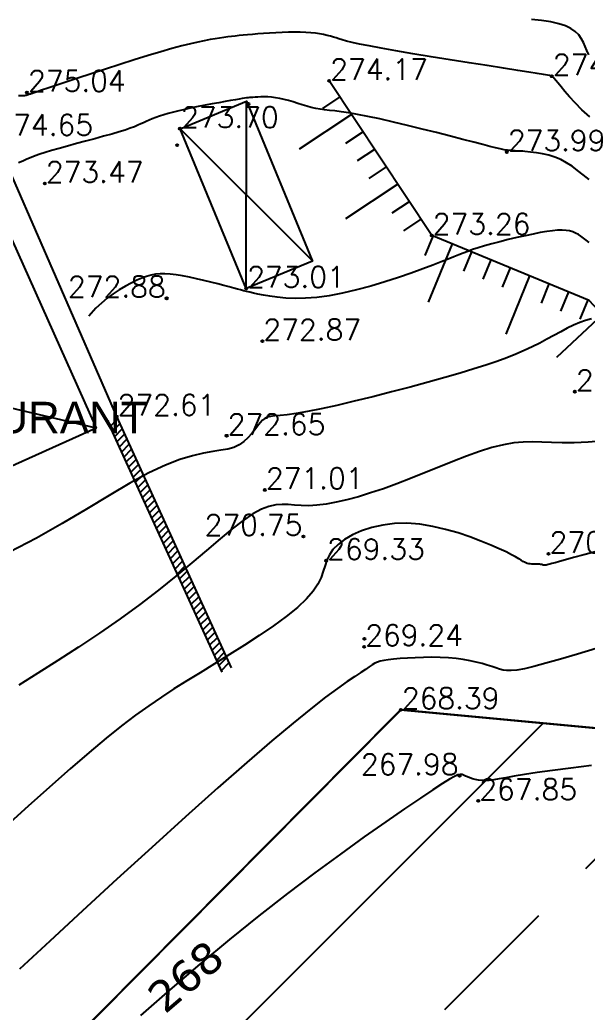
# Model space of a CAD drawing. Extents: x 524954 to 526204, y 9523489 to 9524010.
# Drawn here: x 525223.66 to 525250.81, y 9523684.92 to 9523732.36 of the extents above; entities that cross this region are included whole.
import ezdxf
from ezdxf.enums import TextEntityAlignment as Align

# ---------------------------------------------------------------- set-up
doc = ezdxf.new("R2010")
doc.units = 0
doc.header["$PDMODE"] = 33
doc.header["$PDSIZE"] = 0.1
doc.linetypes.add('ACAD_ISO12W100', pattern=[21, 12, -3, 0, -3, 0, -3])
doc.linetypes.add('CACHE2', pattern=[4.7625, 3.175, -1.5875])
for name, color, linetype in [('Bati', 6, 'Continuous'), ('Bord Fleuve', 4, 'ACAD_ISO12W100'), ('Cloture', 7, 'Continuous'), ('CN_01_00', 3, 'Continuous'), ('CN_02_00', 4, 'Continuous'), ('CN_05_00', 6, 'Continuous'), ('CN_10_00', 1, 'Continuous'), ('Cotation Courbes de niveau', 7, 'Continuous'), ('Haut_Talus', 30, 'Continuous'), ('Murs', 1, 'Continuous'), ('Talus', 2, 'Continuous'), ('TopoAlt', 3, 'Continuous'), ('TOPOJIS', 7, 'Continuous'), ('Toponomie', 7, 'CACHE2')]:
    doc.layers.add(name, color=color, linetype=linetype)
doc.styles.add('Simplex 1.0', font='Simplex.shx', dxfattribs={"width": 0.99, "height": 1})
doc.styles.get("Standard").update_dxf_attribs({"font": 'arial.ttf'})
doc.styles.add('Verdana 1.0', font='verdana.ttf', dxfattribs={"width": 0.99, "height": 1})
doc.linetypes.add('LIMITE1', pattern='A,6.35,-2.54,[133,ltypeshp.shx,S=2.54,R=0,X=-2.54,Y=0],-2.54,25.4', length=36.83)

# ---------------------------------------------------------------- blocks, each defined once
blk = doc.blocks.new('TCPOINT M')
at = {"color": 0}
blk.add_point((0, 0), dxfattribs=at)
at = {"layer": 'TopoAlt', "style": 'Simplex 1.0', "width": 0.99}
blk.add_attdef('ALT', (0.15, 0.15), '', height=1, dxfattribs=at)

msp = doc.modelspace()

# ---------------------------------------------------------------- hatches: boundary and pattern name
at = {"layer": 'Bord Fleuve', "ltscale": 0.5}
h = msp.add_hatch(dxfattribs=at)
h.set_pattern_fill('ANSI33', color=256, scale=2, style=0)
h.paths.add_polyline_path([(525394.875, 9523547.688), (525386.855, 9523539.684), (525374.857, 9523528.592), (525359.402, 9523533.054), (525302.267, 9523541.753), (525253.226, 9523571.678), (525189.199, 9523592.989), (525146.601, 9523610.427), (525134.908, 9523628.389), (525130.258, 9523644.878), (525129.915, 9523646.053), (525134.923, 9523646.805), (525141.4, 9523651.378), (525145.39, 9523652.194), (525150.779, 9523654.113), (525153.673, 9523654.734), (525157.062, 9523656.215), (525170.428, 9523659.554), (525190.68, 9523663.166), (525195.533, 9523671.037), (525214.046, 9523677.393), (525226.978, 9523684.419), (525241.856, 9523699.409), (525259.549, 9523697.749), (525263.742, 9523702.788), (525265.599, 9523705.429), (525271.397, 9523709.575), (525278.663, 9523713.162), (525282.299, 9523718.359), (525286.813, 9523721.853), (525297.974, 9523715.602), (525305.783, 9523711.053), (525316.348, 9523705.233), (525323.457, 9523701.143), (525333.272, 9523695.625), (525364.282, 9523678.524), (525367.141, 9523669.609), (525369.992, 9523664.673), (525374.256, 9523657.439), (525374.878, 9523649.759), (525376.197, 9523640.514), (525378.821, 9523632.503), (525377.801, 9523621.191), (525377.159, 9523606.875), (525382.451, 9523599.216), (525388.758, 9523585.471), (525391.317, 9523567.355), (525392.74, 9523563.589), (525392.123, 9523555.946)])
at = {"layer": 'Murs'}
h = msp.add_hatch(dxfattribs=at)
h.set_pattern_fill('_U', color=256, scale=0.25, angle=45, style=0, pattern_type=0)
h.set_pattern_definition([(45, (0, 0), (-0.1767766952966, 0.1767766952966), [])])
h.paths.add_polyline_path([(525228.28, 9523713.414), (525233.758, 9523701.414), (525233.303, 9523701.206), (525227.826, 9523713.207)])

# ---------------------------------------------------------------- linework, layer by layer
at = {"layer": 'Bati', "flags": 128}
for points in [[(525234.465, 9523719.527), (525231.308, 9523727.162), (525234.479, 9523728.473), (525237.624, 9523720.865), (525237.635, 9523720.838)], [(525222.359, 9523723.863), (525227.3, 9523712.857), (525214.411, 9523707.07), (525209.152, 9523708.766), (525211.19, 9523716.646), (525212.827, 9523717.996), (525222.359, 9523723.863), (525222.359, 9523723.863)]]:
    msp.add_lwpolyline(points, close=True, dxfattribs=at)
for points in [[(525234.465, 9523719.527), (525234.479, 9523728.473)], [(525237.624, 9523720.865), (525231.308, 9523727.162)], [(525227.3, 9523712.857), (525211.19, 9523716.646)]]:
    msp.add_lwpolyline(points, dxfattribs=at)
at = {"layer": 'Bord Fleuve', "ltscale": 0.35, "const_width": 0.1, "flags": 128}
msp.add_lwpolyline([(525129.915, 9523646.053), (525134.923, 9523646.805), (525141.4, 9523651.378), (525145.39, 9523652.194), (525150.779, 9523654.113), (525153.673, 9523654.734), (525157.062, 9523656.215), (525170.428, 9523659.554), (525190.68, 9523663.166), (525195.533, 9523671.037), (525214.046, 9523677.393), (525226.978, 9523684.419), (525241.856, 9523699.409), (525259.549, 9523697.749), (525263.742, 9523702.788), (525265.599, 9523705.429), (525271.397, 9523709.575), (525278.663, 9523713.162), (525282.299, 9523718.359), (525286.804, 9523721.846)], dxfattribs=at)
at = {"layer": 'Cloture', "linetype": 'LIMITE1', "ltscale": 0.1, "flags": 128}
msp.add_lwpolyline([(525214.892, 9523697.749), (525206.84, 9523702.347), (525207.543, 9523706.164), (525210.801, 9523716.757), (525212.086, 9523718.273), (525222.437, 9523726.793), (525228.28, 9523713.414)], dxfattribs=at)
at = {"layer": 'Cloture', "flags": 128}
for points in [[(525228.28, 9523713.414), (525233.758, 9523701.414)], [(525227.826, 9523713.207), (525233.303, 9523701.206)]]:
    msp.add_lwpolyline(points, dxfattribs=at)
at = {"layer": 'CN_01_00', "flags": 128}
for points, elevation in [([(525250.855, 9523721.725), (525250.719, 9523721.832), (525250.591, 9523721.933), (525250.465, 9523722.027), (525250.339, 9523722.11), (525250.209, 9523722.181), (525250.07, 9523722.237), (525249.919, 9523722.278), (525249.751, 9523722.304), (525249.563, 9523722.315), (525249.351, 9523722.31), (525249.109, 9523722.289), (525248.835, 9523722.253), (525248.523, 9523722.201), (525248.173, 9523722.133), (525247.794, 9523722.052), (525247.396, 9523721.962), (525246.992, 9523721.865), (525246.594, 9523721.764), (525246.213, 9523721.663), (525245.861, 9523721.564), (525245.549, 9523721.471), (525245.284, 9523721.386), (525245.053, 9523721.305), (525244.839, 9523721.223), (525244.624, 9523721.136), (525244.389, 9523721.039), (525244.118, 9523720.928), (525243.792, 9523720.798), (525243.394, 9523720.644), (525242.91, 9523720.464), (525242.354, 9523720.265), (525241.742, 9523720.056), (525241.091, 9523719.846), (525240.418, 9523719.644), (525239.74, 9523719.461), (525239.075, 9523719.304), (525238.44, 9523719.182), (525237.849, 9523719.104), (525237.304, 9523719.064), (525236.807, 9523719.056), (525236.357, 9523719.074), (525235.954, 9523719.11), (525235.599, 9523719.158), (525235.292, 9523719.211), (525235.032, 9523719.264), (525234.819, 9523719.31), (525234.642, 9523719.35), (525234.488, 9523719.387), (525234.347, 9523719.424), (525234.205, 9523719.462), (525234.052, 9523719.505), (525233.875, 9523719.553), (525233.662, 9523719.611), (525233.405, 9523719.679), (525233.11, 9523719.755), (525232.787, 9523719.835), (525232.448, 9523719.916), (525232.1, 9523719.994), (525231.756, 9523720.067), (525231.425, 9523720.13), (525231.117, 9523720.18), (525230.84, 9523720.215), (525230.589, 9523720.233), (525230.358, 9523720.232), (525230.138, 9523720.212), (525229.924, 9523720.172), (525229.707, 9523720.11), (525229.482, 9523720.027), (525229.24, 9523719.921), (525228.977, 9523719.791), (525228.698, 9523719.638), (525228.409, 9523719.465), (525228.117, 9523719.272), (525227.829, 9523719.063), (525227.552, 9523718.837), (525227.293, 9523718.597), (525227.058, 9523718.344), (525226.953, 9523718.213)], 273), ([(525251.552, 9523712.254), (525250.801, 9523712.187), (525250.146, 9523712.158), (525249.572, 9523712.158), (525249.062, 9523712.174), (525248.594, 9523712.195), (525248.149, 9523712.207), (525247.708, 9523712.199), (525247.251, 9523712.157), (525246.757, 9523712.071), (525246.212, 9523711.93), (525245.621, 9523711.742), (525244.994, 9523711.517), (525244.341, 9523711.266), (525243.671, 9523710.998), (525242.996, 9523710.725), (525242.323, 9523710.456), (525241.664, 9523710.201), (525241.028, 9523709.97), (525240.417, 9523709.766), (525239.835, 9523709.589), (525239.285, 9523709.44), (525238.769, 9523709.321), (525238.291, 9523709.232), (525237.852, 9523709.176), (525237.456, 9523709.152), (525237.102, 9523709.16), (525236.781, 9523709.185), (525236.479, 9523709.21), (525236.183, 9523709.22), (525235.879, 9523709.197), (525235.555, 9523709.125), (525235.197, 9523708.986), (525234.793, 9523708.765), (525234.33, 9523708.45), (525233.807, 9523708.047), (525233.224, 9523707.568), (525232.58, 9523707.024), (525231.876, 9523706.429), (525231.11, 9523705.792), (525230.283, 9523705.127), (525229.395, 9523704.444), (525228.449, 9523703.756), (525227.465, 9523703.073), (525226.466, 9523702.404), (525225.476, 9523701.76), (525224.517, 9523701.152), (525223.614, 9523700.59)], 271), ([(525251.19, 9523702.344), (525250.301, 9523702.073), (525249.488, 9523701.831), (525248.783, 9523701.63), (525248.211, 9523701.478), (525247.76, 9523701.374), (525247.408, 9523701.311), (525247.135, 9523701.283), (525246.92, 9523701.285), (525246.74, 9523701.311), (525246.576, 9523701.355), (525246.404, 9523701.412), (525246.209, 9523701.477), (525245.986, 9523701.546), (525245.738, 9523701.616), (525245.464, 9523701.684), (525245.165, 9523701.749), (525244.843, 9523701.806), (525244.497, 9523701.854), (525244.129, 9523701.889), (525243.741, 9523701.91), (525243.341, 9523701.917), (525242.94, 9523701.913), (525242.546, 9523701.9), (525242.171, 9523701.879), (525241.823, 9523701.853), (525241.514, 9523701.824), (525241.252, 9523701.794), (525241.043, 9523701.763), (525240.878, 9523701.729), (525240.74, 9523701.686), (525240.614, 9523701.631), (525240.487, 9523701.558), (525240.343, 9523701.463), (525240.167, 9523701.342), (525239.944, 9523701.19), (525239.659, 9523701), (525239.295, 9523700.754), (525238.836, 9523700.43), (525238.262, 9523700.007), (525237.559, 9523699.463), (525236.708, 9523698.779), (525235.692, 9523697.932), (525234.494, 9523696.901), (525233.108, 9523695.678), (525231.578, 9523694.304), (525229.956, 9523692.831), (525228.297, 9523691.314), (525226.655, 9523689.805), (525225.083, 9523688.358), (525223.635, 9523687.027)], 269)]:
    msp.add_lwpolyline(points, dxfattribs=dict(at, elevation=elevation))
at = {"layer": 'CN_02_00', "flags": 128}
for points, elevation in [([(525250.838, 9523730.696), (525250.751, 9523730.894), (525250.669, 9523731.092), (525250.583, 9523731.285), (525250.482, 9523731.471), (525250.355, 9523731.647), (525250.194, 9523731.808), (525249.988, 9523731.953), (525249.726, 9523732.076), (525249.402, 9523732.177), (525249.02, 9523732.259), (525248.584, 9523732.325), (525248.103, 9523732.381)], 276), ([(525250.849, 9523724.736), (525250.566, 9523724.959), (525250.298, 9523725.171), (525250.038, 9523725.366), (525249.776, 9523725.54), (525249.506, 9523725.688), (525249.222, 9523725.806), (525248.928, 9523725.897), (525248.631, 9523725.965), (525248.336, 9523726.013), (525248.051, 9523726.047), (525247.782, 9523726.07), (525247.535, 9523726.086), (525247.316, 9523726.099), (525247.129, 9523726.114), (525246.959, 9523726.133), (525246.79, 9523726.16), (525246.604, 9523726.197), (525246.384, 9523726.249), (525246.113, 9523726.317), (525245.773, 9523726.405), (525245.348, 9523726.517), (525244.825, 9523726.653), (525244.224, 9523726.808), (525243.567, 9523726.975), (525242.878, 9523727.148), (525242.181, 9523727.319), (525241.501, 9523727.481), (525240.86, 9523727.627), (525240.283, 9523727.751), (525239.787, 9523727.847), (525239.368, 9523727.918), (525239.012, 9523727.971), (525238.71, 9523728.009), (525238.448, 9523728.039), (525238.216, 9523728.067), (525238.002, 9523728.096), (525237.794, 9523728.133), (525237.582, 9523728.182), (525237.367, 9523728.24), (525237.149, 9523728.305), (525236.931, 9523728.373), (525236.712, 9523728.44), (525236.496, 9523728.504), (525236.283, 9523728.561), (525236.075, 9523728.608), (525235.874, 9523728.642), (525235.681, 9523728.665), (525235.497, 9523728.677), (525235.326, 9523728.682), (525235.168, 9523728.681), (525235.026, 9523728.676), (525234.901, 9523728.668), (525234.794, 9523728.66), (525234.707, 9523728.653), (525234.633, 9523728.647), (525234.561, 9523728.639), (525234.485, 9523728.629), (525234.395, 9523728.616), (525234.282, 9523728.598), (525234.139, 9523728.574), (525233.956, 9523728.543), (525233.727, 9523728.504), (525233.46, 9523728.458), (525233.162, 9523728.405), (525232.844, 9523728.347), (525232.513, 9523728.286), (525232.18, 9523728.221), (525231.854, 9523728.154), (525231.543, 9523728.086), (525231.255, 9523728.018), (525230.991, 9523727.951), (525230.749, 9523727.885), (525230.529, 9523727.819), (525230.328, 9523727.754), (525230.146, 9523727.69), (525229.982, 9523727.628), (525229.834, 9523727.567), (525229.699, 9523727.508), (525229.571, 9523727.449), (525229.439, 9523727.388), (525229.294, 9523727.325), (525229.127, 9523727.256), (525228.928, 9523727.182), (525228.688, 9523727.1), (525228.397, 9523727.009), (525228.05, 9523726.908), (525227.658, 9523726.799), (525227.235, 9523726.684), (525226.796, 9523726.567), (525226.356, 9523726.449), (525225.93, 9523726.333), (525225.531, 9523726.223), (525225.175, 9523726.12), (525224.873, 9523726.026), (525224.615, 9523725.94), (525224.392, 9523725.859), (525224.19, 9523725.781), (525223.997, 9523725.702), (525223.802, 9523725.62), (525223.593, 9523725.533)], 274), ([(525250.966, 9523718.081), (525250.687, 9523718.009), (525250.403, 9523717.907), (525250.11, 9523717.779), (525249.808, 9523717.63), (525249.497, 9523717.466), (525249.174, 9523717.289), (525248.84, 9523717.106), (525248.492, 9523716.921), (525248.131, 9523716.739), (525247.753, 9523716.563), (525247.353, 9523716.391), (525246.919, 9523716.22), (525246.446, 9523716.048), (525245.922, 9523715.871), (525245.34, 9523715.687), (525244.692, 9523715.492), (525243.967, 9523715.283), (525243.164, 9523715.059), (525242.304, 9523714.825), (525241.411, 9523714.59), (525240.513, 9523714.361), (525239.636, 9523714.145), (525238.806, 9523713.95), (525238.049, 9523713.784), (525237.393, 9523713.653), (525236.855, 9523713.562), (525236.427, 9523713.504), (525236.093, 9523713.468), (525235.836, 9523713.443), (525235.639, 9523713.419), (525235.487, 9523713.384), (525235.363, 9523713.328), (525235.251, 9523713.24), (525235.136, 9523713.113), (525235.013, 9523712.955), (525234.878, 9523712.776), (525234.727, 9523712.586), (525234.556, 9523712.398), (525234.362, 9523712.221), (525234.14, 9523712.066), (525233.887, 9523711.945), (525233.598, 9523711.862), (525233.265, 9523711.803), (525232.878, 9523711.744), (525232.428, 9523711.666), (525231.907, 9523711.546), (525231.304, 9523711.364), (525230.61, 9523711.098), (525229.817, 9523710.726), (525228.918, 9523710.236), (525227.92, 9523709.649), (525226.836, 9523708.996), (525225.674, 9523708.308), (525224.448, 9523707.613), (525223.166, 9523706.944)], 272), ([(525250.963, 9523696.746), (525249.982, 9523696.627), (525249.109, 9523696.515), (525248.374, 9523696.412), (525247.768, 9523696.318), (525247.274, 9523696.236), (525246.875, 9523696.167), (525246.555, 9523696.11), (525246.297, 9523696.067), (525246.083, 9523696.04), (525245.897, 9523696.028), (525245.725, 9523696.033), (525245.564, 9523696.051), (525245.414, 9523696.081), (525245.277, 9523696.118), (525245.152, 9523696.16), (525245.04, 9523696.204), (525244.942, 9523696.247), (525244.856, 9523696.285), (525244.781, 9523696.315), (525244.698, 9523696.324), (525244.585, 9523696.299), (525244.42, 9523696.226), (525244.18, 9523696.091), (525243.843, 9523695.883), (525243.387, 9523695.586), (525242.791, 9523695.187), (525242.038, 9523694.676), (525241.14, 9523694.057), (525240.113, 9523693.337), (525238.977, 9523692.521), (525237.747, 9523691.617), (525236.443, 9523690.632), (525235.08, 9523689.572), (525233.678, 9523688.444), (525232.253, 9523687.258), (525230.828, 9523686.037), (525229.422, 9523684.806)], 268)]:
    msp.add_lwpolyline(points, dxfattribs=dict(at, elevation=elevation))
at = {"layer": 'CN_05_00', "elevation": 275, "flags": 128}
msp.add_lwpolyline([(525250.888, 9523727.735), (525250.51, 9523728.071), (525250.188, 9523728.39), (525249.917, 9523728.682), (525249.693, 9523728.941), (525249.513, 9523729.16), (525249.372, 9523729.332), (525249.267, 9523729.462), (525249.191, 9523729.556), (525249.139, 9523729.619), (525249.107, 9523729.658), (525249.09, 9523729.679), (525249.082, 9523729.688), (525249.079, 9523729.69), (525249.072, 9523729.691), (525249.047, 9523729.695), (525248.983, 9523729.705), (525248.863, 9523729.724), (525248.668, 9523729.754), (525248.379, 9523729.799), (525247.977, 9523729.862), (525247.444, 9523729.945), (525246.771, 9523730.05), (525245.984, 9523730.173), (525245.12, 9523730.31), (525244.215, 9523730.454), (525243.306, 9523730.601), (525242.428, 9523730.746), (525241.618, 9523730.882), (525240.913, 9523731.006), (525240.339, 9523731.113), (525239.886, 9523731.204), (525239.536, 9523731.281), (525239.268, 9523731.346), (525239.063, 9523731.402), (525238.902, 9523731.452), (525238.766, 9523731.496), (525238.635, 9523731.538), (525238.494, 9523731.578), (525238.337, 9523731.618), (525238.166, 9523731.655), (525237.978, 9523731.689), (525237.774, 9523731.718), (525237.552, 9523731.743), (525237.312, 9523731.761), (525237.054, 9523731.771), (525236.777, 9523731.774), (525236.486, 9523731.77), (525236.187, 9523731.76), (525235.886, 9523731.745), (525235.588, 9523731.727), (525235.299, 9523731.707), (525235.025, 9523731.686), (525234.77, 9523731.665), (525234.54, 9523731.645), (525234.33, 9523731.627), (525234.135, 9523731.608), (525233.95, 9523731.588), (525233.769, 9523731.568), (525233.587, 9523731.545), (525233.399, 9523731.519), (525233.2, 9523731.49), (525232.983, 9523731.457), (525232.742, 9523731.416), (525232.47, 9523731.365), (525232.16, 9523731.299), (525231.803, 9523731.217), (525231.394, 9523731.114), (525230.925, 9523730.987), (525230.388, 9523730.833), (525229.782, 9523730.651), (525229.124, 9523730.446), (525228.437, 9523730.228), (525227.745, 9523730.005), (525227.069, 9523729.784), (525226.433, 9523729.574), (525225.86, 9523729.384), (525225.373, 9523729.222), (525224.988, 9523729.093), (525224.698, 9523728.996), (525224.488, 9523728.926), (525224.345, 9523728.877), (525224.256, 9523728.847), (525224.205, 9523728.83), (525224.18, 9523728.822), (525224.167, 9523728.817), (525224.154, 9523728.814), (525224.138, 9523728.809), (525224.121, 9523728.804), (525224.102, 9523728.799), (525224.082, 9523728.792), (525224.061, 9523728.785), (525224.04, 9523728.778), (525224.018, 9523728.769), (525223.995, 9523728.759), (525223.967, 9523728.75), (525223.93, 9523728.741), (525223.88, 9523728.734), (525223.81, 9523728.73), (525223.718, 9523728.73), (525223.599, 9523728.734)], dxfattribs=at)
at = {"layer": 'CN_10_00', "elevation": 270, "flags": 128}
msp.add_lwpolyline([(525251.214, 9523706.973), (525250.597, 9523706.81), (525250.106, 9523706.679), (525249.724, 9523706.575), (525249.436, 9523706.496), (525249.225, 9523706.437), (525249.076, 9523706.395), (525248.973, 9523706.365), (525248.9, 9523706.344), (525248.843, 9523706.329), (525248.799, 9523706.319), (525248.764, 9523706.312), (525248.737, 9523706.31), (525248.716, 9523706.31), (525248.698, 9523706.312), (525248.681, 9523706.317), (525248.664, 9523706.322), (525248.645, 9523706.329), (525248.622, 9523706.336), (525248.596, 9523706.342), (525248.565, 9523706.349), (525248.529, 9523706.355), (525248.487, 9523706.36), (525248.44, 9523706.364), (525248.386, 9523706.366), (525248.325, 9523706.367), (525248.259, 9523706.367), (525248.189, 9523706.367), (525248.116, 9523706.37), (525248.042, 9523706.376), (525247.968, 9523706.386), (525247.897, 9523706.402), (525247.829, 9523706.425), (525247.765, 9523706.456), (525247.695, 9523706.498), (525247.608, 9523706.553), (525247.495, 9523706.623), (525247.344, 9523706.71), (525247.145, 9523706.817), (525246.887, 9523706.947), (525246.56, 9523707.1), (525246.157, 9523707.278), (525245.686, 9523707.471), (525245.16, 9523707.669), (525244.592, 9523707.858), (525243.994, 9523708.029), (525243.38, 9523708.17), (525242.761, 9523708.27), (525242.15, 9523708.316), (525241.559, 9523708.302), (525240.997, 9523708.231), (525240.469, 9523708.112), (525239.984, 9523707.952), (525239.549, 9523707.759), (525239.171, 9523707.542), (525238.857, 9523707.307), (525238.614, 9523707.064), (525238.444, 9523706.817), (525238.327, 9523706.564), (525238.239, 9523706.302), (525238.154, 9523706.026), (525238.048, 9523705.733), (525237.895, 9523705.417), (525237.671, 9523705.076), (525237.351, 9523704.704), (525236.916, 9523704.3), (525236.381, 9523703.87), (525235.768, 9523703.421), (525235.098, 9523702.962), (525234.392, 9523702.501), (525233.671, 9523702.045), (525232.958, 9523701.603), (525232.273, 9523701.183), (525231.631, 9523700.788), (525231.021, 9523700.405), (525230.423, 9523700.016), (525229.819, 9523699.604), (525229.189, 9523699.151), (525228.516, 9523698.64), (525227.78, 9523698.052), (525226.963, 9523697.371), (525226.053, 9523696.587), (525225.074, 9523695.723), (525224.055, 9523694.808), (525223.026, 9523693.874)], dxfattribs=at)
at = {"layer": 'Haut_Talus', "flags": 128}
msp.add_lwpolyline([(525282.591, 9523723.861), (525278.189, 9523721.2), (525277.401, 9523719.424), (525274.125, 9523716.331), (525265.547, 9523713.667), (525254.131, 9523715.455), (525250.861, 9523718.955), (525243.335, 9523722.062), (525238.433, 9523729.449)], dxfattribs=at)
at = {"layer": 'Talus'}
for p, q in [((525238.946, 9523728.677), (525238.112, 9523728.124)), ((525239.498, 9523727.843), (525236.999, 9523726.185)), ((525240.051, 9523727.01), (525239.218, 9523726.457)), ((525240.604, 9523726.177), (525239.771, 9523725.624)), ((525241.157, 9523725.343), (525240.324, 9523724.791)), ((525241.71, 9523724.51), (525239.21, 9523722.852)), ((525242.263, 9523723.677), (525241.43, 9523723.124)), ((525242.816, 9523722.844), (525241.982, 9523722.291)), ((525243.391, 9523722.038), (525243.01, 9523721.114)), ((525244.316, 9523721.657), (525243.171, 9523718.884)), ((525245.24, 9523721.275), (525244.859, 9523720.351)), ((525246.164, 9523720.893), (525245.783, 9523719.969)), ((525247.089, 9523720.512), (525246.707, 9523719.588)), ((525248.013, 9523720.13), (525246.868, 9523717.357)), ((525248.937, 9523719.749), (525248.556, 9523718.824)), ((525249.862, 9523719.367), (525249.48, 9523718.443)), ((525250.786, 9523718.986), (525250.405, 9523718.061)), ((525251.488, 9523718.283), (525249.296, 9523716.235))]:
    msp.add_line(p, q, dxfattribs=at)

# ---------------------------------------------------------------- block references
at = {"layer": 'TOPOJIS'}
ref = msp.add_blockref('TCPOINT M', (525238.433, 9523729.449, 274.17), dxfattribs=at)
ref.add_attrib('ALT', '274.17', (525238.483, 9523729.499, 274.17), dxfattribs={"layer": 'TopoAlt', "height": 1, "style": 'Simplex 1.0', "width": 0.99})
ref = msp.add_blockref('TCPOINT M', (525249.072, 9523729.666, 274.99), dxfattribs=at)
ref.add_attrib('ALT', '274.99', (525249.122, 9523729.716, 274.99), dxfattribs={"layer": 'TopoAlt', "height": 1, "style": 'Simplex 1.0', "width": 0.99})
ref = msp.add_blockref('TCPOINT M', (525223.998, 9523728.89, 275.04), dxfattribs=at)
ref.add_attrib('ALT', '275.04', (525224.048, 9523728.94, 275.04), dxfattribs={"layer": 'TopoAlt', "height": 1, "style": 'Simplex 1.0', "width": 0.99})
ref = msp.add_blockref('TCPOINT M', (525231.308, 9523727.162, 273.7), dxfattribs=at)
ref.add_attrib('ALT', '273.70', (525231.358, 9523727.212, 273.7), dxfattribs={"layer": 'TopoAlt', "height": 1, "style": 'Simplex 1.0', "width": 0.99})
for p in [(525234.58, 9523728.343, 273.9), (525231.169, 9523726.378, 273.56), (525240.118, 9523702.799, 269.26)]:
    msp.add_blockref('TCPOINT M', p, dxfattribs=at)
ref = msp.add_blockref('TCPOINT M', (525222.437, 9523726.793, 274.65), dxfattribs=at)
ref.add_attrib('ALT', '274.65', (525222.487, 9523726.843, 274.65), dxfattribs={"layer": 'TopoAlt', "height": 1, "style": 'Simplex 1.0', "width": 0.99})
ref = msp.add_blockref('TCPOINT M', (525246.92, 9523726.048, 273.99), dxfattribs=at)
ref.add_attrib('ALT', '273.99', (525246.97, 9523726.098, 273.99), dxfattribs={"layer": 'TopoAlt', "height": 1, "style": 'Simplex 1.0', "width": 0.99})
ref = msp.add_blockref('TCPOINT M', (525224.85, 9523724.543, 273.47), dxfattribs=at)
ref.add_attrib('ALT', '273.47', (525224.9, 9523724.593, 273.47), dxfattribs={"layer": 'TopoAlt', "height": 1, "style": 'Simplex 1.0', "width": 0.99})
ref = msp.add_blockref('TCPOINT M', (525243.335, 9523722.062, 273.26), dxfattribs=at)
ref.add_attrib('ALT', '273.26', (525243.385, 9523722.112, 273.26), dxfattribs={"layer": 'TopoAlt', "height": 1, "style": 'Simplex 1.0', "width": 0.99})
ref = msp.add_blockref('TCPOINT M', (525234.465, 9523719.527, 273.01), dxfattribs=at)
ref.add_attrib('ALT', '273.01', (525234.515, 9523719.577, 273.01), dxfattribs={"layer": 'TopoAlt', "height": 1, "style": 'Simplex 1.0', "width": 0.99})
ref = msp.add_blockref('TCPOINT M', (525230.673, 9523719.063, 272.88), dxfattribs=at)
ref.add_attrib('ALT', '272.88', dxfattribs={"layer": 'TopoAlt', "height": 1, "style": 'Simplex 1.0', "width": 0.99}).set_placement((525230.623, 9523719.113, 272.88), align=Align.RIGHT)
ref = msp.add_blockref('TCPOINT M', (525235.244, 9523717.019, 272.87), dxfattribs=at)
ref.add_attrib('ALT', '272.87', (525235.294, 9523717.069, 272.87), dxfattribs={"layer": 'TopoAlt', "height": 1, "style": 'Simplex 1.0', "width": 0.99})
ref = msp.add_blockref('TCPOINT M', (525250.176, 9523714.602, 271.52), dxfattribs=at)
ref.add_attrib('ALT', '271.52', (525250.226, 9523714.652, 271.52), dxfattribs={"layer": 'TopoAlt', "height": 1, "style": 'Simplex 1.0', "width": 0.99})
ref = msp.add_blockref('TCPOINT M', (525228.28, 9523713.414, 272.61), dxfattribs=at)
ref.add_attrib('ALT', '272.61', (525228.33, 9523713.464, 272.61), dxfattribs={"layer": 'TopoAlt', "height": 1, "style": 'Simplex 1.0', "width": 0.99})
ref = msp.add_blockref('TCPOINT M', (525233.537, 9523712.5, 272.65), dxfattribs=at)
ref.add_attrib('ALT', '272.65', (525233.587, 9523712.55, 272.65), dxfattribs={"layer": 'TopoAlt', "height": 1, "style": 'Simplex 1.0', "width": 0.99})
ref = msp.add_blockref('TCPOINT M', (525235.362, 9523709.911, 271.01), dxfattribs=at)
ref.add_attrib('ALT', '271.01', (525235.412, 9523709.961, 271.01), dxfattribs={"layer": 'TopoAlt', "height": 1, "style": 'Simplex 1.0', "width": 0.99})
ref = msp.add_blockref('TCPOINT M', (525237.203, 9523707.688, 270.75), dxfattribs=at)
ref.add_attrib('ALT', '270.75', dxfattribs={"layer": 'TopoAlt', "height": 1, "style": 'Simplex 1.0', "width": 0.99}).set_placement((525237.153, 9523707.738, 270.75), align=Align.RIGHT)
ref = msp.add_blockref('TCPOINT M', (525248.913, 9523706.863, 270.11), dxfattribs=at)
ref.add_attrib('ALT', '270.11', (525248.963, 9523706.913, 270.11), dxfattribs={"layer": 'TopoAlt', "height": 1, "style": 'Simplex 1.0', "width": 0.99})
ref = msp.add_blockref('TCPOINT M', (525238.29, 9523706.532, 269.33), dxfattribs=at)
ref.add_attrib('ALT', '269.33', (525238.34, 9523706.582, 269.33), dxfattribs={"layer": 'TopoAlt', "height": 1, "style": 'Simplex 1.0', "width": 0.99})
ref = msp.add_blockref('TCPOINT M', (525240.109, 9523702.416, 269.24), dxfattribs=at)
ref.add_attrib('ALT', '269.24', (525240.159, 9523702.466, 269.24), dxfattribs={"layer": 'TopoAlt', "height": 1, "style": 'Simplex 1.0', "width": 0.99})
ref = msp.add_blockref('TCPOINT M', (525241.856, 9523699.409, 268.39), dxfattribs=at)
ref.add_attrib('ALT', '268.39', (525241.906, 9523699.459, 268.39), dxfattribs={"layer": 'TopoAlt', "height": 1, "style": 'Simplex 1.0', "width": 0.99})
ref = msp.add_blockref('TCPOINT M', (525244.667, 9523696.262, 267.98), dxfattribs=at)
ref.add_attrib('ALT', '267.98', dxfattribs={"layer": 'TopoAlt', "height": 1, "style": 'Simplex 1.0', "width": 0.99}).set_placement((525244.617, 9523696.312, 267.98), align=Align.RIGHT)
ref = msp.add_blockref('TCPOINT M', (525245.558, 9523695.065, 267.85), dxfattribs=at)
ref.add_attrib('ALT', '267.85', (525245.608, 9523695.115, 267.85), dxfattribs={"layer": 'TopoAlt', "height": 1, "style": 'Simplex 1.0', "width": 0.99})

# ---------------------------------------------------------------- texts
at = {"layer": 'Cotation Courbes de niveau', "style": 'Verdana 1.0', "width": 0.99}
msp.add_text('268', height=1.5, rotation=40.5838, dxfattribs=at).set_placement((525231.575, 9523686.677, 268), align=Align.MIDDLE_CENTER)
at = {"layer": 'Toponomie', "insert": (525198.771, 9523714.119), "char_height": 1.5, "width": 42.68298, "attachment_point": 1}
msp.add_mtext('\\pi11.892;BAR RESTAURANT', dxfattribs=at)

doc.saveas('drawing.dxf')
